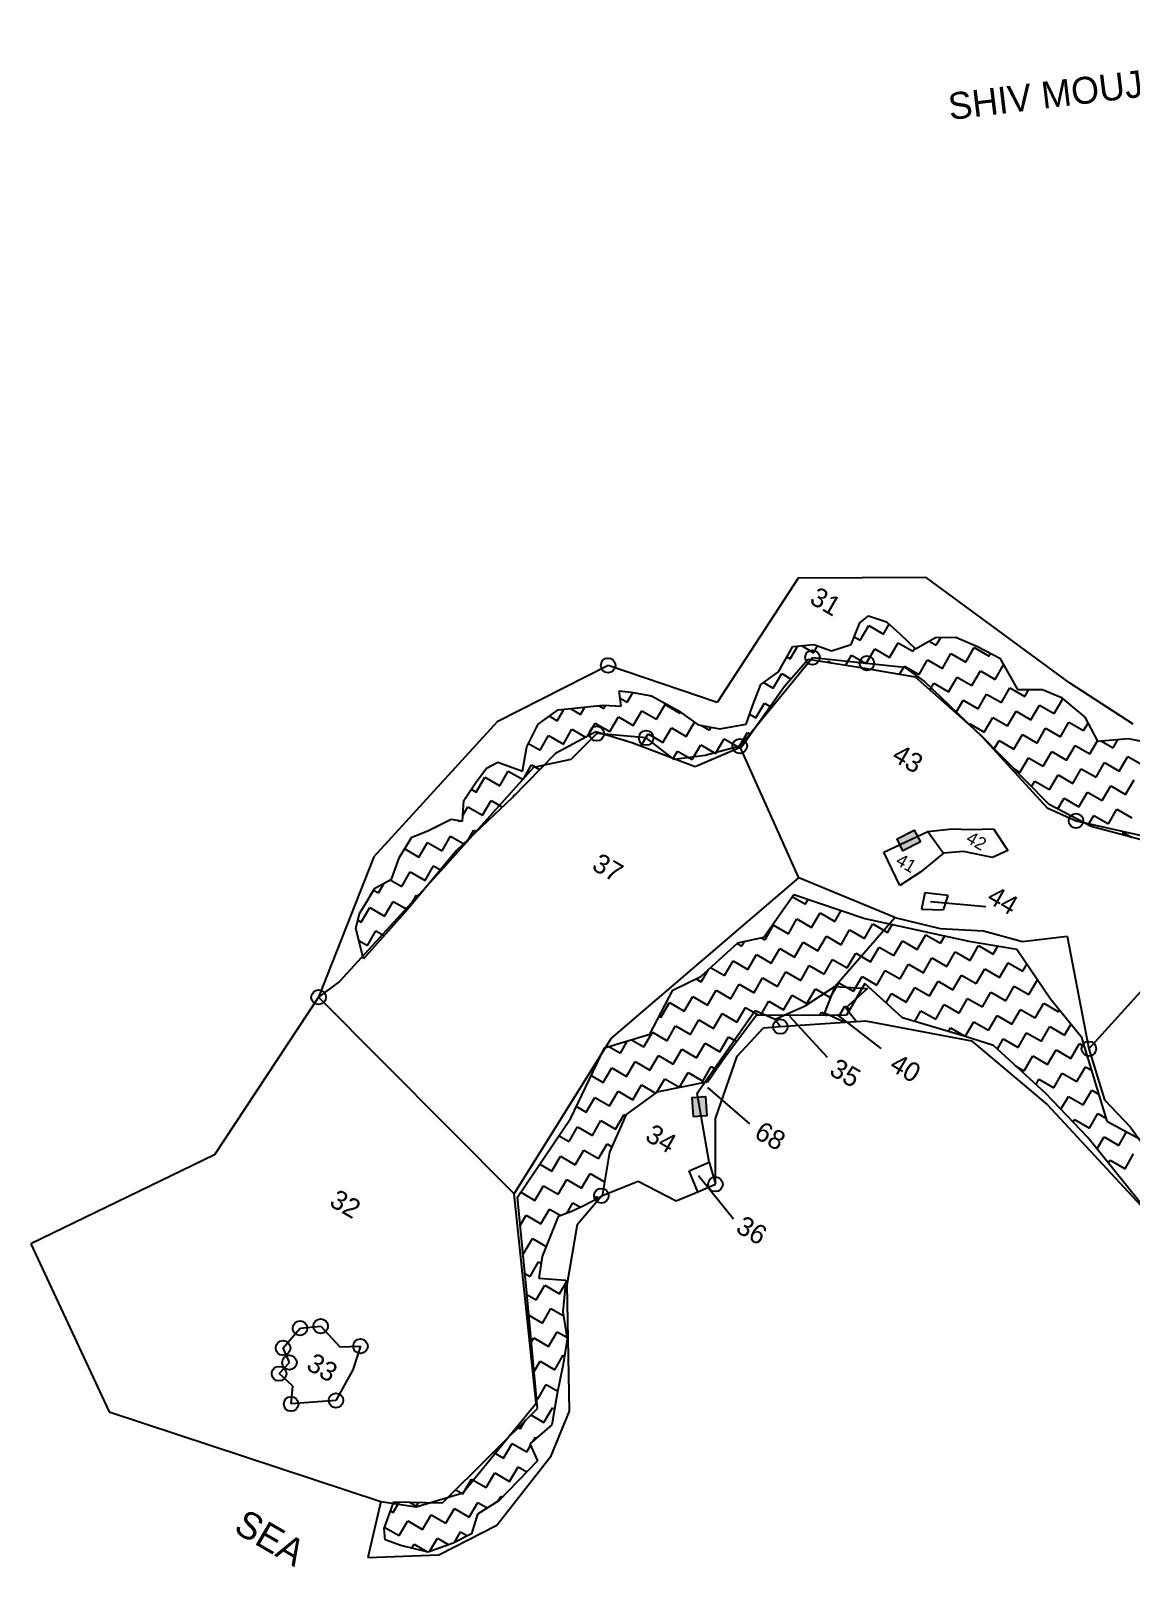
# Model space of a CAD drawing. Header units: metres. Extents: x 321906 to 324695, y 1838151 to 1839688.
# Drawn here: x 321906 to 322976, y 1838151 to 1839645 of the extents above; entities that cross this region are included whole.
import ezdxf

# ---------------------------------------------------------------- set-up
doc = ezdxf.new("R2010")
doc.units = ezdxf.units.M
for name, color, linetype in [('POLY_HATCH', 12, 'Continuous'), ('POLY_PARCEL', 6, 'Continuous'), ('TEXT_MAPOUT', 7, 'Continuous'), ('TEXT_PARCEL', 7, 'Continuous'), ('V_BOUND_LINE', 7, 'Continuous')]:
    doc.layers.add(name, color=color, linetype=linetype)
doc.styles.add('TEXT_MAP', font='', dxfattribs={"height": 2.5})
doc.styles.get('TEXT_MAP').set_extended_font_data('Kruti Dev 050')
doc.dimstyles.get("Standard").update_dxf_attribs({"dimtxt": 0.18, "dimasz": 0.18, "dimexe": 0.18, "dimexo": 0.0625, "dimgap": 0.09, "dimtad": 0, "dimtih": 1, "dimtoh": 1, "dimdec": 4, "dimzin": 0, "dimdsep": 46, "dimtxsty": 'Standard', "dimcen": 0.09, "dimadec": 0, "dimazin": 0, "dimtfac": 1, "dimtdec": 4, "dimtofl": 0, "dimtmove": 0, "dimatfit": 3, "dimfxl": 1, "dimtolj": 1, "dimtzin": 0, "dimarcsym": 0})

msp = doc.modelspace()

# ---------------------------------------------------------------- hatches: boundary and pattern name
for points in [[(322748.2, 1838859.4), (322754, 1838847.7), (322770.9, 1838856.2), (322765, 1838867.8)], [(322561.9, 1838608.7), (322548.8, 1838607.7), (322550.2, 1838588.8), (322563.3, 1838589.8)]]:
    msp.add_hatch(color=256).paths.add_polyline_path(points)

# ---------------------------------------------------------------- linework, layer by layer
for points in [[(322770.9, 1838856.2), (322754, 1838847.7), (322748.2, 1838859.4), (322765, 1838867.8)], [(322550.2, 1838588.8), (322548.8, 1838607.7), (322561.9, 1838608.7), (322563.3, 1838589.8)]]:
    msp.add_lwpolyline(points, close=True)
for centre in [(322467.2, 1839028), (322665.9, 1839035.7), (322718.9, 1839030.1), (322456.1, 1838961.6), (322504.2, 1838957.4), (322595.2, 1838949.5), (322922.3, 1838876.8), (322185.6, 1838705.2), (322634.7, 1838676.6), (322934.8, 1838655.1), (322571.6, 1838523.2), (322460.6, 1838512.1), (322167.5, 1838383.2), (322187.6, 1838385.2), (322151, 1838364), (322226.3, 1838365.7), (322147.1, 1838339), (322157.2, 1838349.8), (322158.8, 1838309.5), (322202.5, 1838312.9)]:
    msp.add_circle(centre, 7.11)
at = {"layer": 'POLY_HATCH'}
for p, q in [((322703.5, 1839048.3), (322712, 1839069.4)), ((322712, 1839069.4), (322720.3, 1839076.3)), ((322720.3, 1839076.3), (322738, 1839070.4)), ((322738, 1839070.4), (322750.9, 1839058.6)), ((322646.7, 1839046.5), (322667.4, 1839048.2)), ((322667.4, 1839048.2), (322684.4, 1839042.1)), ((322684.4, 1839042.1), (322703.5, 1839048.3)), ((322750.9, 1839058.6), (322766.1, 1839044.2)), ((322766.1, 1839044.2), (322785.5, 1839055.2)), ((322785.5, 1839055.2), (322805.4, 1839055.4)), ((322805.4, 1839055.4), (322826.6, 1839046.5)), ((322632.9, 1839021.8), (322646.7, 1839046.5)), ((322661.8, 1839033.6), (322638.6, 1839007.5)), ((322713.1, 1839025.7), (322661.8, 1839033.6)), ((322826.6, 1839046.5), (322848.1, 1839034.9)), ((322848.1, 1839034.9), (322865.4, 1839004.5)), ((322615.8, 1839009.4), (322632.9, 1839021.8)), ((322766.3, 1839016.7), (322713.1, 1839025.7)), ((322480, 1838988.3), (322478, 1839003.1)), ((322478, 1839003.1), (322489.5, 1839001.8)), ((322638.6, 1839007.5), (322597.3, 1838948.9)), ((322607.8, 1838989.3), (322615.8, 1839009.4)), ((322828.7, 1838961), (322766.3, 1839016.7)), ((322865.4, 1839004.5), (322889.6, 1839004.7)), ((322889.6, 1839004.7), (322907.4, 1838997.2)), ((322418.7, 1838984.6), (322462.5, 1838989.2)), ((322462.5, 1838989.2), (322480, 1838988.3)), ((322489.5, 1839001.8), (322509.4, 1838998.5)), ((322509.4, 1838998.5), (322535.2, 1838984.1)), ((322601.4, 1838970.7), (322607.8, 1838989.3)), ((322907.4, 1838997.2), (322930.9, 1838977.7)), ((322399.2, 1838970.8), (322418.7, 1838984.6)), ((322535.2, 1838984.1), (322554.9, 1838970.2)), ((322930.9, 1838977.7), (322943.3, 1838954.4)), ((322388.2, 1838948.7), (322399.2, 1838970.8)), ((322455.1, 1838963.5), (322416.1, 1838942.4)), ((322490.2, 1838952.8), (322455.1, 1838963.5)), ((322554.9, 1838970.2), (322575.8, 1838966.3)), ((322575.8, 1838966.3), (322601.4, 1838970.7)), ((322896.1, 1838892.7), (322828.7, 1838961)), ((322383.8, 1838925.2), (322388.2, 1838948.7)), ((322551.8, 1838929.2), (322490.2, 1838952.8)), ((322597.3, 1838948.9), (322551.8, 1838929.2)), ((322943.3, 1838954.4), (322973.1, 1838957)), ((322973.1, 1838957), (322997.8, 1838951.9)), ((322338.4, 1838914.2), (322348.8, 1838927.9)), ((322348.8, 1838927.9), (322360, 1838933.7)), ((322360, 1838933.7), (322383.8, 1838925.2)), ((322416.1, 1838942.4), (322373.8, 1838899)), ((322326.9, 1838896.7), (322338.4, 1838914.2)), ((322373.8, 1838899), (322319.8, 1838847.8)), ((322325.7, 1838876.4), (322326.9, 1838896.7)), ((322937.1, 1838871.3), (322896.1, 1838892.7)), ((322291.7, 1838867), (322314.5, 1838878.5)), ((322314.5, 1838878.5), (322325.7, 1838876.4)), ((323061.3, 1838838.1), (322937.1, 1838871.3)), ((322264.4, 1838841.3), (322276.3, 1838860.9)), ((322276.3, 1838860.9), (322291.7, 1838867)), ((322256.4, 1838820), (322264.4, 1838841.3)), ((322319.8, 1838847.8), (322271.9, 1838790.5)), ((322230.3, 1838794.3), (322240.2, 1838811.4)), ((322240.2, 1838811.4), (322256.4, 1838820)), ((322225.3, 1838786.7), (322230.3, 1838794.3)), ((322618.7, 1838763.7), (322647.7, 1838805.1)), ((322647.7, 1838805.1), (322716.9, 1838781.9)), ((322221.7, 1838772), (322225.3, 1838786.7)), ((322271.9, 1838790.5), (322229.4, 1838742.4)), ((322716.9, 1838781.9), (322818.1, 1838759.6)), ((322229.4, 1838742.4), (322221.7, 1838772)), ((322593.3, 1838758), (322618.7, 1838763.7)), ((322557.3, 1838725.4), (322593.3, 1838758)), ((322818.1, 1838759.6), (322864.8, 1838751.9)), ((322864.8, 1838751.9), (322897.6, 1838703.7)), ((322530.1, 1838712.1), (322557.3, 1838725.4)), ((322717, 1838718.7), (322699.1, 1838687.8)), ((322753.5, 1838685.3), (322717, 1838718.7)), ((322507.7, 1838669.3), (322530.1, 1838712.1)), ((322897.6, 1838703.7), (322927.3, 1838667)), ((322611.5, 1838687.7), (322579.6, 1838645.4)), ((322662.3, 1838687.3), (322611.5, 1838687.7)), ((322699.1, 1838687.8), (322662.3, 1838687.3)), ((322813.6, 1838667.4), (322753.5, 1838685.3)), ((322463.6, 1838656), (322507.7, 1838669.3)), ((322842.2, 1838658.1), (322813.6, 1838667.4)), ((322927.3, 1838667), (322952.3, 1838584.5)), ((322431, 1838587.5), (322463.6, 1838656)), ((322579.6, 1838645.4), (322564.1, 1838622.9)), ((322893, 1838611.6), (322842.2, 1838658.1)), ((322564.1, 1838622.9), (322514.5, 1838612.8)), ((322514.5, 1838612.8), (322484.9, 1838591.2)), ((322933.7, 1838568.6), (322893, 1838611.6)), ((322379.2, 1838510.7), (322431, 1838587.5)), ((322484.9, 1838591.2), (322468.5, 1838554.5)), ((322952.3, 1838584.5), (323013.4, 1838551.5)), ((322468.5, 1838554.5), (322461.3, 1838511.7)), ((322997.8, 1838489.3), (322933.7, 1838568.6)), ((322387.7, 1838420.8), (322379.2, 1838510.7)), ((322461.3, 1838511.7), (322444.2, 1838502.6)), ((322430.8, 1838496.3), (322418.5, 1838491.9)), ((322444.2, 1838502.6), (322430.8, 1838496.3)), ((322418.5, 1838491.9), (322403, 1838453)), ((322403, 1838453), (322399.7, 1838432)), ((322398.4, 1838305.2), (322387.7, 1838420.8)), ((322399.7, 1838432), (322426, 1838430)), ((322426, 1838430), (322423, 1838399)), ((322423, 1838399), (322427.2, 1838372.6)), ((322427.2, 1838372.6), (322423.6, 1838348.1)), ((322423.6, 1838348.1), (322417.7, 1838319.7)), ((322417.7, 1838319.7), (322412.4, 1838289.1)), ((322306, 1838213.2), (322398.4, 1838305.2)), ((322412.4, 1838289.1), (322391, 1838270.6)), ((322391, 1838270.6), (322398.5, 1838254.1)), ((322398.5, 1838254.1), (322361.1, 1838215.6)), ((322249.5, 1838188.3), (322258.7, 1838214.2)), ((322258.7, 1838214.2), (322306, 1838213.2)), ((322361.1, 1838215.6), (322340, 1838202.2)), ((322340, 1838202.2), (322334.3, 1838183.3)), ((322250.2, 1838177.3), (322249.5, 1838188.3)), ((322334.3, 1838183.3), (322316.6, 1838174.2)), ((322265.7, 1838171.9), (322250.2, 1838177.3)), ((322292, 1838165.4), (322265.7, 1838171.9)), ((322316.6, 1838174.2), (322292, 1838165.4))]:
    msp.add_line(p, q, dxfattribs=at)
at = {"layer": 'POLY_HATCH', "linetype": 'Continuous'}
for p, q in [((322712.3, 1839052.4), (322720.7, 1839066.7)), ((322720.7, 1839066.7), (322735, 1839058.4)), ((322735, 1839058.4), (322740.6, 1839068)), ((322706.5, 1839055.8), (322712.3, 1839052.4)), ((322741, 1839035.7), (322749.3, 1839050.1)), ((322749.3, 1839050.1), (322763.7, 1839041.7)), ((322779.4, 1839051.7), (322786.3, 1839047.7)), ((322786.3, 1839047.7), (322790.7, 1839055.2)), ((322808.2, 1839054.2), (322809, 1839053.7)), ((322809, 1839053.7), (322809.1, 1839053.9)), ((322641, 1839036.3), (322644.3, 1839034.3)), ((322644.3, 1839034.3), (322651.6, 1839046.9)), ((322655.2, 1839047.2), (322667, 1839040.3)), ((322667, 1839040.3), (322670.8, 1839046.9)), ((322698.2, 1839028), (322704, 1839038)), ((322704, 1839038), (322718.3, 1839029.7)), ((322718.3, 1839029.7), (322726.7, 1839044)), ((322726.7, 1839044), (322741, 1839035.7)), ((322763.7, 1839041.7), (322765.5, 1839044.8)), ((322769.7, 1839019.1), (322778, 1839033.4)), ((322778, 1839033.4), (322792.4, 1839025.1)), ((322792.4, 1839025.1), (322800.7, 1839039.4)), ((322800.7, 1839039.4), (322815, 1839031.1)), ((322815, 1839031.1), (322823.4, 1839045.4)), ((322823.4, 1839045.4), (322837.7, 1839037.1)), ((322837.7, 1839037.1), (322839.2, 1839039.7)), ((322627.7, 1839005.7), (322636, 1839020)), ((322636, 1839020), (322645.1, 1839014.7)), ((322680.6, 1839030.7), (322681.3, 1839032)), ((322681.3, 1839032), (322684.7, 1839030.1)), ((322750.7, 1839019.3), (322755.4, 1839027.4)), ((322755.4, 1839027.4), (322769.7, 1839019.1)), ((322821, 1839008.4), (322829.4, 1839022.8)), ((322829.4, 1839022.8), (322843.7, 1839014.4)), ((322843.7, 1839014.4), (322851.8, 1839028.4)), ((322618.2, 1839011.2), (322627.7, 1839005.7)), ((322780.3, 1839004.2), (322784, 1839010.7)), ((322784, 1839010.7), (322798.4, 1839002.4)), ((322798.4, 1839002.4), (322806.7, 1839016.7)), ((322806.7, 1839016.7), (322821, 1839008.4)), ((322849.7, 1838991.8), (322858, 1839006.1)), ((322858, 1839006.1), (322872.4, 1838997.8)), ((322872.4, 1838997.8), (322876.4, 1839004.6)), ((322458.6, 1838988.8), (322463, 1838986.2)), ((322463, 1838986.2), (322464.6, 1838989.1)), ((322478.9, 1838996.2), (322485.7, 1838992.2)), ((322485.7, 1838992.2), (322491.1, 1839001.6)), ((322507.4, 1838998.8), (322508.3, 1838998.3)), ((322508.3, 1838998.3), (322508.5, 1838998.6)), ((322514.3, 1838975.6), (322522.7, 1838989.9)), ((322522.7, 1838989.9), (322537, 1838981.6)), ((322611, 1838977), (322619.4, 1838991.3)), ((322619.4, 1838991.3), (322624.9, 1838988.1)), ((322805.5, 1838981.7), (322812.7, 1838994.1)), ((322812.7, 1838994.1), (322827.1, 1838985.7)), ((322827.1, 1838985.7), (322835.4, 1839000.1)), ((322835.4, 1839000.1), (322849.7, 1838991.8)), ((322878.4, 1838975.1), (322886.7, 1838989.4)), ((322886.7, 1838989.4), (322901.1, 1838981.1)), ((322901.1, 1838981.1), (322909.4, 1838995.5)), ((322909.4, 1838995.5), (322909.5, 1838995.4)), ((322410.1, 1838978.6), (322417.7, 1838974.2)), ((322417.7, 1838974.2), (322424, 1838985.2)), ((322430.6, 1838985.9), (322440.3, 1838980.2)), ((322440.3, 1838980.2), (322444.4, 1838987.3)), ((322469, 1838963.6), (322477.3, 1838977.9)), ((322477.3, 1838977.9), (322491.7, 1838969.6)), ((322491.7, 1838969.6), (322500, 1838983.9)), ((322500, 1838983.9), (322514.3, 1838975.6)), ((322537, 1838981.6), (322537.5, 1838982.5)), ((322543, 1838958.9), (322551.1, 1838972.9)), ((322604.8, 1838980.6), (322611, 1838977)), ((322833.1, 1838963.1), (322841.4, 1838977.4)), ((322841.4, 1838977.4), (322855.7, 1838969.1)), ((322855.7, 1838969.1), (322864.1, 1838983.4)), ((322864.1, 1838983.4), (322878.4, 1838975.1)), ((322907.1, 1838958.5), (322915.4, 1838972.8)), ((322915.4, 1838972.8), (322929.7, 1838964.5)), ((322401, 1838945.5), (322409.3, 1838959.9)), ((322409.3, 1838959.9), (322423.7, 1838951.5)), ((322423.7, 1838951.5), (322432, 1838965.9)), ((322432, 1838965.9), (322445.2, 1838958.2)), ((322447.4, 1838959.4), (322454.7, 1838971.9)), ((322454.7, 1838971.9), (322469, 1838963.6)), ((322499.1, 1838949.4), (322506, 1838961.3)), ((322506, 1838961.3), (322520.4, 1838952.9)), ((322520.4, 1838952.9), (322528.7, 1838967.3)), ((322528.7, 1838967.3), (322543, 1838958.9)), ((322557.5, 1838969.7), (322565.7, 1838964.9)), ((322565.7, 1838964.9), (322567.4, 1838967.8)), ((322594.4, 1838948.3), (322602.7, 1838962.6)), ((322602.7, 1838962.6), (322605.7, 1838960.9)), ((322818.2, 1838970.4), (322818.7, 1838971.4)), ((322818.7, 1838971.4), (322833.1, 1838963.1)), ((322861.7, 1838946.4), (322870.1, 1838960.8)), ((322870.1, 1838960.8), (322884.4, 1838952.4)), ((322884.4, 1838952.4), (322892.7, 1838966.8)), ((322892.7, 1838966.8), (322907.1, 1838958.5)), ((322929.7, 1838964.5), (322934, 1838971.8)), ((322389.8, 1838952), (322401, 1838945.5)), ((322483.2, 1838955), (322483.4, 1838955.2)), ((322483.4, 1838955.2), (322484.6, 1838954.5)), ((322530.5, 1838937.4), (322534.7, 1838944.6)), ((322534.7, 1838944.6), (322549, 1838936.3)), ((322549, 1838936.3), (322557.4, 1838950.6)), ((322557.4, 1838950.6), (322571.7, 1838942.3)), ((322571.7, 1838942.3), (322580, 1838956.6)), ((322580, 1838956.6), (322594.4, 1838948.3)), ((322842.8, 1838946.8), (322847.4, 1838954.8)), ((322847.4, 1838954.8), (322861.7, 1838946.4)), ((322890.4, 1838929.8), (322898.7, 1838944.1)), ((322898.7, 1838944.1), (322913.1, 1838935.8)), ((322913.1, 1838935.8), (322921.4, 1838950.1)), ((322921.4, 1838950.1), (322935.8, 1838941.8)), ((322935.8, 1838941.8), (322943.2, 1838954.6)), ((322946.5, 1838954.7), (322958.4, 1838947.8)), ((322958.4, 1838947.8), (322963.3, 1838956.2)), ((322384.4, 1838916.9), (322392.7, 1838931.2)), ((322392.7, 1838931.2), (322400.6, 1838926.6)), ((322867.8, 1838923.8), (322876.1, 1838938.1)), ((322876.1, 1838938.1), (322890.4, 1838929.8)), ((322941.8, 1838919.1), (322950.1, 1838933.5)), ((322950.1, 1838933.5), (322964.4, 1838925.1)), ((322964.4, 1838925.1), (322972.8, 1838939.5)), ((322972.8, 1838939.5), (322987.1, 1838931.2)), ((322339, 1838904.8), (322347.4, 1838919.2)), ((322347.4, 1838919.2), (322361.7, 1838910.8)), ((322361.7, 1838910.8), (322370, 1838925.2)), ((322370, 1838925.2), (322384.4, 1838916.9)), ((322862.4, 1838926.9), (322867.8, 1838923.8)), ((322879, 1838910.1), (322882.1, 1838915.4)), ((322882.1, 1838915.4), (322896.4, 1838907.1)), ((322896.4, 1838907.1), (322904.8, 1838921.4)), ((322904.8, 1838921.4), (322919.1, 1838913.1)), ((322919.1, 1838913.1), (322927.4, 1838927.5)), ((322927.4, 1838927.5), (322941.8, 1838919.1)), ((322970.4, 1838902.5), (322978.8, 1838916.8)), ((322334.1, 1838907.7), (322339, 1838904.8)), ((322374.2, 1838899.4), (322376, 1838902.5)), ((322376, 1838902.5), (322376.8, 1838902.1)), ((322904.7, 1838888.3), (322910.8, 1838898.8)), ((322910.8, 1838898.8), (322925.1, 1838890.5)), ((322925.1, 1838890.5), (322933.4, 1838904.8)), ((322933.4, 1838904.8), (322947.8, 1838896.5)), ((322947.8, 1838896.5), (322956.1, 1838910.8)), ((322956.1, 1838910.8), (322970.4, 1838902.5)), ((322326.1, 1838882.5), (322330.7, 1838890.5)), ((322330.7, 1838890.5), (322345, 1838882.2)), ((322345, 1838882.2), (322353.4, 1838896.5)), ((322353.4, 1838896.5), (322364.4, 1838890.1)), ((322953.8, 1838873.8), (322962.1, 1838888.1)), ((322962.1, 1838888.1), (322976.5, 1838879.8)), ((322298.9, 1838870.6), (322299.7, 1838870.1)), ((322299.7, 1838870.1), (322300.4, 1838871.4)), ((322320.2, 1838877.4), (322322.4, 1838876.1)), ((322322.4, 1838876.1), (322322.8, 1838876.9)), ((322934.1, 1838872.9), (322939.5, 1838882.1)), ((322939.5, 1838882.1), (322953.8, 1838873.8)), ((322283.1, 1838841.5), (322291.4, 1838855.8)), ((322291.4, 1838855.8), (322305.7, 1838847.5)), ((322305.7, 1838847.5), (322314, 1838861.8)), ((322314, 1838861.8), (322326.8, 1838854.4)), ((322331.5, 1838858.9), (322336.7, 1838867.8)), ((322336.7, 1838867.8), (322339.3, 1838866.3)), ((322966.9, 1838863.4), (322968.1, 1838865.5)), ((322968.1, 1838865.5), (322976, 1838860.9)), ((322269.4, 1838849.4), (322283.1, 1838841.5)), ((322266.4, 1838812.8), (322274.7, 1838827.1)), ((322274.7, 1838827.1), (322289.1, 1838818.8)), ((322289.1, 1838818.8), (322297.4, 1838833.1)), ((322297.4, 1838833.1), (322304.2, 1838829.2)), ((322239.1, 1838809.4), (322243.7, 1838806.8)), ((322243.7, 1838806.8), (322249.2, 1838816.2)), ((322255.1, 1838819.3), (322266.4, 1838812.8)), ((322249.7, 1838784.1), (322258.1, 1838798.4)), ((322258.1, 1838798.4), (322271.9, 1838790.4)), ((322274.3, 1838793.3), (322280.7, 1838804.5)), ((322280.7, 1838804.5), (322282.6, 1838803.3)), ((322646.3, 1838803.1), (322659.1, 1838795.6)), ((322659.1, 1838795.6), (322661.9, 1838800.4)), ((322223.7, 1838780.1), (322227.1, 1838778.1)), ((322227.1, 1838778.1), (322235.4, 1838792.4)), ((322235.4, 1838792.4), (322249.7, 1838784.1)), ((322642.5, 1838767), (322650.8, 1838781.3)), ((322650.8, 1838781.3), (322665.1, 1838773)), ((322665.1, 1838773), (322673.5, 1838787.3)), ((322673.5, 1838787.3), (322687.8, 1838779)), ((322687.8, 1838779), (322694, 1838789.6)), ((322233.1, 1838755.4), (322241.4, 1838769.8)), ((322241.4, 1838769.8), (322249.5, 1838765.1)), ((322619.8, 1838760.9), (322628.1, 1838775.3)), ((322628.1, 1838775.3), (322642.5, 1838767)), ((322671.1, 1838750.3), (322679.5, 1838764.6)), ((322679.5, 1838764.6), (322693.8, 1838756.3)), ((322693.8, 1838756.3), (322702.1, 1838770.7)), ((322702.1, 1838770.7), (322716.5, 1838762.3)), ((322716.5, 1838762.3), (322724.8, 1838776.7)), ((322724.8, 1838776.7), (322739.1, 1838768.3)), ((322739.1, 1838768.3), (322743.6, 1838776)), ((322767.8, 1838751.7), (322776.2, 1838766)), ((322776.2, 1838766), (322790.5, 1838757.7)), ((322790.5, 1838757.7), (322794.6, 1838764.8)), ((322224.8, 1838760.3), (322233.1, 1838755.4)), ((322592.7, 1838757.5), (322597.1, 1838754.9)), ((322597.1, 1838754.9), (322599.8, 1838759.4)), ((322616.1, 1838763.1), (322619.8, 1838760.9)), ((322625.8, 1838738.3), (322634.1, 1838752.6)), ((322634.1, 1838752.6), (322648.5, 1838744.3)), ((322648.5, 1838744.3), (322656.8, 1838758.6)), ((322656.8, 1838758.6), (322671.1, 1838750.3)), ((322722.5, 1838739.7), (322730.8, 1838754)), ((322730.8, 1838754), (322745.2, 1838745.7)), ((322745.2, 1838745.7), (322753.5, 1838760)), ((322753.5, 1838760), (322767.8, 1838751.7)), ((322796.5, 1838735), (322804.8, 1838749.4)), ((322804.8, 1838749.4), (322819.2, 1838741)), ((322819.2, 1838741), (322827.5, 1838755.4)), ((322827.5, 1838755.4), (322841.8, 1838747.1)), ((322841.8, 1838747.1), (322846.4, 1838754.9)), ((322566.9, 1838734.1), (322580.5, 1838726.3)), ((322580.5, 1838726.3), (322588.8, 1838740.6)), ((322588.8, 1838740.6), (322603.1, 1838732.3)), ((322603.1, 1838732.3), (322611.5, 1838746.6)), ((322611.5, 1838746.6), (322625.8, 1838738.3)), ((322654.5, 1838721.6), (322662.8, 1838736)), ((322662.8, 1838736), (322677.2, 1838727.6)), ((322677.2, 1838727.6), (322685.5, 1838742)), ((322685.5, 1838742), (322699.8, 1838733.7)), ((322699.8, 1838733.7), (322708.2, 1838748)), ((322708.2, 1838748), (322722.5, 1838739.7)), ((322751.2, 1838723), (322759.5, 1838737.3)), ((322759.5, 1838737.3), (322773.8, 1838729)), ((322773.8, 1838729), (322782.2, 1838743.4)), ((322782.2, 1838743.4), (322796.5, 1838735)), ((322847.9, 1838724.4), (322856.2, 1838738.7)), ((322856.2, 1838738.7), (322870.5, 1838730.4)), ((322870.5, 1838730.4), (322874.6, 1838737.5)), ((322552.8, 1838723.2), (322557.8, 1838720.2)), ((322557.8, 1838720.2), (322564.7, 1838732.1)), ((322609.2, 1838709.6), (322617.5, 1838723.9)), ((322617.5, 1838723.9), (322631.8, 1838715.6)), ((322631.8, 1838715.6), (322640.2, 1838730)), ((322640.2, 1838730), (322654.5, 1838721.6)), ((322683.2, 1838705), (322691.5, 1838719.3)), ((322691.5, 1838719.3), (322705.8, 1838711)), ((322705.8, 1838711), (322714.2, 1838725.3)), ((322714.2, 1838725.3), (322728.5, 1838717)), ((322728.5, 1838717), (322736.8, 1838731.3)), ((322736.8, 1838731.3), (322751.2, 1838723)), ((322779.9, 1838706.4), (322788.2, 1838720.7)), ((322788.2, 1838720.7), (322802.5, 1838712.4)), ((322802.5, 1838712.4), (322810.8, 1838726.7)), ((322810.8, 1838726.7), (322825.2, 1838718.4)), ((322825.2, 1838718.4), (322833.5, 1838732.7)), ((322833.5, 1838732.7), (322847.9, 1838724.4)), ((322876.5, 1838707.7), (322884.9, 1838722.1)), ((322884.9, 1838722.1), (322885.2, 1838721.9)), ((322534.9, 1838714.4), (322535.1, 1838714.2)), ((322535.1, 1838714.2), (322535.4, 1838714.7)), ((322541.2, 1838691.6), (322549.5, 1838705.9)), ((322549.5, 1838705.9), (322563.8, 1838697.6)), ((322563.8, 1838697.6), (322572.2, 1838711.9)), ((322572.2, 1838711.9), (322586.5, 1838703.6)), ((322586.5, 1838703.6), (322594.8, 1838717.9)), ((322594.8, 1838717.9), (322609.2, 1838709.6)), ((322637.8, 1838692.9), (322646.2, 1838707.3)), ((322646.2, 1838707.3), (322660.5, 1838699)), ((322660.5, 1838699), (322668.8, 1838713.3)), ((322668.8, 1838713.3), (322683.2, 1838705)), ((322737.7, 1838699.8), (322742.8, 1838708.7)), ((322742.8, 1838708.7), (322757.2, 1838700.3)), ((322757.2, 1838700.3), (322765.5, 1838714.7)), ((322765.5, 1838714.7), (322779.9, 1838706.4)), ((322808.5, 1838689.7), (322816.9, 1838704)), ((322816.9, 1838704), (322831.2, 1838695.7)), ((322831.2, 1838695.7), (322839.5, 1838710.1)), ((322839.5, 1838710.1), (322853.9, 1838701.7)), ((322853.9, 1838701.7), (322862.2, 1838716.1)), ((322862.2, 1838716.1), (322876.5, 1838707.7)), ((322518.5, 1838685.6), (322526.8, 1838699.9)), ((322526.8, 1838699.9), (322541.2, 1838691.6)), ((322569.8, 1838674.9), (322578.2, 1838689.3)), ((322578.2, 1838689.3), (322592.5, 1838680.9)), ((322592.5, 1838680.9), (322600.8, 1838695.3)), ((322600.8, 1838695.3), (322613.9, 1838687.7)), ((322615.6, 1838687.6), (322623.5, 1838701.3)), ((322623.5, 1838701.3), (322637.8, 1838692.9)), ((322673, 1838687.4), (322674.8, 1838690.6)), ((322674.8, 1838690.6), (322680.2, 1838687.5)), ((322692.3, 1838687.7), (322697.5, 1838696.6)), ((322697.5, 1838696.6), (322702.5, 1838693.7)), ((322765.6, 1838681.7), (322771.5, 1838692)), ((322771.5, 1838692), (322785.9, 1838683.7)), ((322785.9, 1838683.7), (322794.2, 1838698)), ((322794.2, 1838698), (322808.5, 1838689.7)), ((322859.9, 1838679.1), (322868.2, 1838693.4)), ((322868.2, 1838693.4), (322882.5, 1838685.1)), ((322882.5, 1838685.1), (322890.9, 1838699.4)), ((322890.9, 1838699.4), (322905.2, 1838691.1)), ((322905.2, 1838691.1), (322906.3, 1838693)), ((322516.8, 1838686.6), (322518.5, 1838685.6)), ((322524.5, 1838662.9), (322532.8, 1838677.2)), ((322532.8, 1838677.2), (322547.2, 1838668.9)), ((322547.2, 1838668.9), (322555.5, 1838683.2)), ((322555.5, 1838683.2), (322569.8, 1838674.9)), ((322798.3, 1838672), (322800.2, 1838675.4)), ((322800.2, 1838675.4), (322814.2, 1838667.2)), ((322814.6, 1838667.1), (322822.9, 1838681.4)), ((322822.9, 1838681.4), (322837.2, 1838673)), ((322837.2, 1838673), (322845.5, 1838687.4)), ((322845.5, 1838687.4), (322859.9, 1838679.1)), ((322888.6, 1838662.4), (322896.9, 1838676.7)), ((322896.9, 1838676.7), (322911.2, 1838668.4)), ((322911.2, 1838668.4), (322917.5, 1838679.2)), ((322479.2, 1838650.9), (322486.1, 1838662.8)), ((322489.8, 1838663.9), (322501.8, 1838656.9)), ((322501.8, 1838656.9), (322510.2, 1838671.2)), ((322510.2, 1838671.2), (322524.5, 1838662.9)), ((322553.2, 1838646.2), (322561.5, 1838660.6)), ((322561.5, 1838660.6), (322575.9, 1838652.2)), ((322575.9, 1838652.2), (322584.2, 1838666.6)), ((322584.2, 1838666.6), (322592.1, 1838662)), ((322845.8, 1838654.8), (322851.5, 1838664.7)), ((322851.5, 1838664.7), (322865.9, 1838656.4)), ((322865.9, 1838656.4), (322874.2, 1838670.7)), ((322874.2, 1838670.7), (322888.6, 1838662.4)), ((322917.2, 1838645.7), (322925.6, 1838660.1)), ((322925.6, 1838660.1), (322930.2, 1838657.4)), ((322468, 1838657.4), (322479.2, 1838650.9)), ((322507.9, 1838634.2), (322516.2, 1838648.5)), ((322516.2, 1838648.5), (322530.5, 1838640.2)), ((322530.5, 1838640.2), (322538.8, 1838654.6)), ((322538.8, 1838654.6), (322553.2, 1838646.2)), ((322871.9, 1838633.7), (322880.2, 1838648.1)), ((322880.2, 1838648.1), (322894.6, 1838639.7)), ((322894.6, 1838639.7), (322902.9, 1838654.1)), ((322902.9, 1838654.1), (322917.2, 1838645.7)), ((322450.7, 1838629), (322462.5, 1838622.2)), ((322462.5, 1838622.2), (322470.8, 1838636.5)), ((322470.8, 1838636.5), (322485.2, 1838628.2)), ((322485.2, 1838628.2), (322493.5, 1838642.5)), ((322493.5, 1838642.5), (322507.9, 1838634.2)), ((322536.5, 1838617.6), (322544.9, 1838631.9)), ((322544.9, 1838631.9), (322559.2, 1838623.6)), ((322559.2, 1838623.6), (322567.5, 1838637.9)), ((322567.5, 1838637.9), (322572.5, 1838635)), ((322863.6, 1838638.6), (322871.9, 1838633.7)), ((322900.6, 1838617.1), (322908.9, 1838631.4)), ((322908.9, 1838631.4), (322923.2, 1838623.1)), ((322923.2, 1838623.1), (322931.6, 1838637.4)), ((322931.6, 1838637.4), (322937.3, 1838634.1)), ((322491.2, 1838605.5), (322499.5, 1838619.9)), ((322499.5, 1838619.9), (322513.2, 1838611.9)), ((322514.6, 1838612.8), (322522.2, 1838625.9)), ((322522.2, 1838625.9), (322536.5, 1838617.6)), ((322883.4, 1838620.4), (322886.2, 1838625.4)), ((322886.2, 1838625.4), (322900.6, 1838617.1)), ((322929.3, 1838600.4), (322937.6, 1838614.8)), ((322937.6, 1838614.8), (322944.3, 1838610.8)), ((322445.9, 1838593.5), (322454.2, 1838607.8)), ((322454.2, 1838607.8), (322468.5, 1838599.5)), ((322468.5, 1838599.5), (322476.9, 1838613.9)), ((322476.9, 1838613.9), (322491.2, 1838605.5)), ((322907.6, 1838596.2), (322914.9, 1838608.7)), ((322914.9, 1838608.7), (322929.3, 1838600.4)), ((322436.5, 1838599), (322445.9, 1838593.5)), ((322451.9, 1838570.8), (322460.2, 1838585.2)), ((322460.2, 1838585.2), (322474.5, 1838576.9)), ((322474.5, 1838576.9), (322482.9, 1838591.2)), ((322482.9, 1838591.2), (322484.5, 1838590.3)), ((322919.5, 1838583.6), (322920.9, 1838586.1)), ((322920.9, 1838586.1), (322935.3, 1838577.7)), ((322935.3, 1838577.7), (322943.6, 1838592.1)), ((322943.6, 1838592.1), (322951.4, 1838587.6)), ((322419.5, 1838570.4), (322429.2, 1838564.8)), ((322429.2, 1838564.8), (322437.5, 1838579.2)), ((322437.5, 1838579.2), (322451.9, 1838570.8)), ((322942.7, 1838557.5), (322949.6, 1838569.4)), ((322949.6, 1838569.4), (322963.9, 1838561.1)), ((322963.9, 1838561.1), (322971.5, 1838574.1)), ((322435.2, 1838542.2), (322443.5, 1838556.5)), ((322443.5, 1838556.5), (322457.9, 1838548.2)), ((322457.9, 1838548.2), (322466.2, 1838562.5)), ((322466.2, 1838562.5), (322470.9, 1838559.8)), ((322400.9, 1838542.9), (322412.6, 1838536.1)), ((322412.6, 1838536.1), (322420.9, 1838550.5)), ((322420.9, 1838550.5), (322435.2, 1838542.2)), ((322953.8, 1838543.7), (322955.6, 1838546.8)), ((322955.6, 1838546.8), (322970, 1838538.4)), ((322970, 1838538.4), (322978.3, 1838552.8)), ((322418.6, 1838513.5), (322426.9, 1838527.8)), ((322426.9, 1838527.8), (322441.2, 1838519.5)), ((322441.2, 1838519.5), (322449.6, 1838533.8)), ((322449.6, 1838533.8), (322463.6, 1838525.7)), ((322382.3, 1838515.4), (322395.9, 1838507.5)), ((322395.9, 1838507.5), (322404.2, 1838521.8)), ((322404.2, 1838521.8), (322418.6, 1838513.5)), ((322453.5, 1838507.6), (322455.6, 1838511.2)), ((322455.6, 1838511.2), (322457.8, 1838509.9)), ((322401.9, 1838484.8), (322410.2, 1838499.1)), ((322410.2, 1838499.1), (322421.1, 1838492.8)), ((322426.9, 1838494.9), (322432.9, 1838505.2)), ((322432.9, 1838505.2), (322440.4, 1838500.8)), ((322381.8, 1838483.2), (322387.6, 1838493.1)), ((322387.6, 1838493.1), (322401.9, 1838484.8)), ((322385.3, 1838456.1), (322393.6, 1838470.5)), ((322393.6, 1838470.5), (322406.9, 1838462.7)), ((322384.3, 1838456.7), (322385.3, 1838456.1)), ((322386.2, 1838436.4), (322391.3, 1838433.5)), ((322391.3, 1838433.5), (322399.6, 1838447.8)), ((322399.6, 1838447.8), (322402, 1838446.4)), ((322397.3, 1838410.8), (322405.6, 1838425.1)), ((322405.6, 1838425.1), (322420, 1838416.8)), ((322420, 1838416.8), (322425.7, 1838426.6)), ((322388.1, 1838416.1), (322397.3, 1838410.8)), ((322390, 1838395.8), (322403.3, 1838388.1)), ((322403.3, 1838388.1), (322411.6, 1838402.5)), ((322411.6, 1838402.5), (322423.6, 1838395.5)), ((322409.3, 1838365.5), (322417.6, 1838379.8)), ((322417.6, 1838379.8), (322426.9, 1838374.4)), ((322392.5, 1838369.5), (322395, 1838373.8)), ((322395, 1838373.8), (322409.3, 1838365.5)), ((322395.1, 1838341), (322401, 1838351.1)), ((322401, 1838351.1), (322415.3, 1838342.8)), ((322415.3, 1838342.8), (322423.6, 1838357.1)), ((322423.6, 1838357.1), (322424.8, 1838356.4)), ((322398.7, 1838314.1), (322407, 1838328.5)), ((322407, 1838328.5), (322418.2, 1838321.9)), ((322397.5, 1838314.8), (322398.7, 1838314.1)), ((322404.7, 1838291.4), (322413, 1838305.8)), ((322413, 1838305.8), (322415.1, 1838304.6)), ((322379.8, 1838286.7), (322382, 1838285.4)), ((322382, 1838285.4), (322386.8, 1838293.6)), ((322392, 1838298.8), (322404.7, 1838291.4)), ((322365.4, 1838256.8), (322373.7, 1838271.1)), ((322373.7, 1838271.1), (322388, 1838262.8)), ((322394.2, 1838273.4), (322396.4, 1838277.1)), ((322396.4, 1838277.1), (322397.6, 1838276.4)), ((322355.5, 1838262.5), (322365.4, 1838256.8)), ((322388, 1838262.8), (322391.7, 1838269.1)), ((322348.7, 1838228.1), (322357, 1838242.4)), ((322357, 1838242.4), (322371.4, 1838234.1)), ((322371.4, 1838234.1), (322379.7, 1838248.4)), ((322379.7, 1838248.4), (322388.2, 1838243.5)), ((322319, 1838226.1), (322326, 1838222.1)), ((322326, 1838222.1), (322334.4, 1838236.4)), ((322334.4, 1838236.4), (322348.7, 1838228.1)), ((322258, 1838204), (322263.9, 1838214.1)), ((322274.1, 1838213.9), (322280.7, 1838210)), ((322280.7, 1838210), (322282.8, 1838213.7)), ((322332, 1838199.4), (322340.4, 1838213.7)), ((322340.4, 1838213.7), (322349.6, 1838208.4)), ((322360.4, 1838215.2), (322363, 1838219.7)), ((322363, 1838219.7), (322364.3, 1838219)), ((322255.6, 1838205.5), (322258, 1838204)), ((322264, 1838181.4), (322272.4, 1838195.7)), ((322272.4, 1838195.7), (322286.7, 1838187.4)), ((322286.7, 1838187.4), (322295, 1838201.7)), ((322295, 1838201.7), (322309.4, 1838193.4)), ((322309.4, 1838193.4), (322317.7, 1838207.7)), ((322317.7, 1838207.7), (322332, 1838199.4)), ((322250, 1838189.5), (322264, 1838181.4)), ((322317.7, 1838174.7), (322323.7, 1838185.1)), ((322323.7, 1838185.1), (322330.3, 1838181.2)), ((322276.2, 1838169.3), (322278.4, 1838173)), ((322278.4, 1838173), (322291.1, 1838165.6)), ((322293.4, 1838165.9), (322301.1, 1838179)), ((322301.1, 1838179), (322312.2, 1838172.6))]:
    msp.add_line(p, q, dxfattribs=at)
at = {"layer": 'POLY_PARCEL'}
for p, q in [((322595.2, 1838949.5), (322665.9, 1839035.7)), ((322665.9, 1839035.7), (322755.4, 1839026.2)), ((322755.4, 1839026.2), (322775.3, 1839012.1)), ((322775.3, 1839012.1), (322831.1, 1838958.5)), ((322456.1, 1838961.6), (322430.8, 1838936.3)), ((322504.2, 1838957.4), (322456.1, 1838961.6)), ((322831.1, 1838958.5), (322894.1, 1838889.5)), ((322531.5, 1838936.5), (322504.2, 1838957.4)), ((322595.2, 1838949.5), (322561.7, 1838940.2)), ((322652.6, 1838821.3), (322595.2, 1838949.5)), ((322394.5, 1838928.7), (322304, 1838827.7)), ((322430.8, 1838936.3), (322394.5, 1838928.7)), ((322561.7, 1838940.2), (322531.5, 1838936.5)), ((322894.1, 1838889.5), (322922.3, 1838876.8)), ((322778.1, 1838866.4), (322802, 1838869)), ((322802, 1838869), (322819.4, 1838868.4)), ((322819.4, 1838868.4), (322841.9, 1838869.1)), ((322841.9, 1838869.1), (322856, 1838848)), ((322922.3, 1838876.8), (322995.9, 1838860.3)), ((322735.3, 1838846.4), (322778.1, 1838866.4)), ((322778.1, 1838866.4), (322793.5, 1838845.4)), ((322751, 1838813.9), (322735.3, 1838846.4)), ((322793.5, 1838845.4), (322771.3, 1838827.2)), ((322813, 1838847), (322793.5, 1838845.4)), ((322841.1, 1838841), (322813, 1838847)), ((322856, 1838848), (322841.1, 1838841)), ((322304, 1838827.7), (322205.8, 1838720.5)), ((322771.3, 1838827.2), (322751, 1838813.9)), ((322470.1, 1838665.1), (322652.6, 1838821.3)), ((322746, 1838782.9), (322652.6, 1838821.3)), ((322775.2, 1838806.7), (322772, 1838791)), ((322797.8, 1838804.3), (322775.2, 1838806.7)), ((322793.4, 1838790.2), (322797.8, 1838804.3)), ((322687.7, 1838715.7), (322746, 1838782.9)), ((322746, 1838782.9), (322790.1, 1838772)), ((322772, 1838791), (322793.4, 1838790.2)), ((322790.1, 1838772), (322832.3, 1838769.8)), ((322832.3, 1838769.8), (322870.4, 1838759.5)), ((322870.4, 1838759.5), (322913.6, 1838764.7)), ((322913.6, 1838764.7), (322934.8, 1838655.1)), ((323026.7, 1838756.6), (322934.8, 1838655.1)), ((322205.8, 1838720.5), (322185.6, 1838705.2)), ((322375.9, 1838513.8), (322185.6, 1838705.2)), ((322659, 1838696.9), (322687.7, 1838715.7)), ((322687.7, 1838715.7), (322677.6, 1838689.9)), ((322687.7, 1838715.7), (322719.6, 1838713.6)), ((322719.6, 1838713.6), (322698.4, 1838694.8)), ((322553.8, 1838612), (322610.3, 1838692.3)), ((322610.3, 1838692.3), (322629.6, 1838683.7)), ((322629.6, 1838683.7), (322659, 1838696.9)), ((322677.6, 1838689.9), (322697.7, 1838680.8)), ((322698.4, 1838694.8), (322708.7, 1838681.5)), ((322629.6, 1838683.7), (322634.7, 1838676.6)), ((322375.9, 1838513.8), (322470.1, 1838665.1)), ((322934.8, 1838655.1), (322950.1, 1838605.4)), ((322565.4, 1838544.8), (322553.8, 1838612)), ((322950.1, 1838605.4), (322974.9, 1838579.1)), ((322974.9, 1838579.1), (322990, 1838558.6)), ((322546, 1838536.3), (322565.4, 1838544.8)), ((322565.4, 1838544.8), (322571.6, 1838523.2)), ((322554.6, 1838516), (322546, 1838536.3)), ((322397.2, 1838310.2), (322375.9, 1838513.8)), ((322151, 1838364), (322167.5, 1838383.2)), ((322167.5, 1838383.2), (322187.6, 1838385.2)), ((322187.6, 1838385.2), (322206.3, 1838365.2)), ((322157.2, 1838349.8), (322151, 1838364)), ((322206.3, 1838365.2), (322226.3, 1838365.7)), ((322226.3, 1838365.7), (322219, 1838342.7)), ((322147.1, 1838339), (322157.2, 1838349.8)), ((322160.4, 1838326.7), (322147.1, 1838339)), ((322219, 1838342.7), (322202.5, 1838312.9)), ((322158.8, 1838309.5), (322160.4, 1838326.7)), ((322202.5, 1838312.9), (322158.8, 1838309.5)), ((322326, 1838223), (322397.2, 1838310.2)), ((322246, 1838214.5), (322280.6, 1838209.4)), ((322280.6, 1838209.4), (322326, 1838223))]:
    msp.add_line(p, q, dxfattribs=at)
at = {"layer": 'V_BOUND_LINE'}
for p, q in [((322652.2, 1839112.8), (322573.4, 1838991.9)), ((322776.5, 1839113.4), (322652.2, 1839112.8)), ((322915.9, 1839011.1), (322776.5, 1839113.4)), ((322467.2, 1839028), (322359.4, 1838973.1)), ((322573.4, 1838991.9), (322467.2, 1839028)), ((322978, 1838970.8), (322915.9, 1839011.1)), ((322359.4, 1838973.1), (322239.4, 1838841.9)), ((322239.4, 1838841.9), (322185.6, 1838705.2)), ((322185.6, 1838705.2), (322084.4, 1838551.8)), ((322592.6, 1838647.7), (322618.4, 1838675.5)), ((322618.4, 1838675.5), (322634.7, 1838676.6)), ((322634.7, 1838676.6), (322697.7, 1838680.8)), ((322697.7, 1838680.8), (322708.7, 1838681.5)), ((322708.7, 1838681.5), (322717.4, 1838682.1)), ((322717.4, 1838682.1), (322820.5, 1838662.7)), ((322820.5, 1838662.7), (322894.5, 1838600.5)), ((322571.5, 1838587.3), (322592.6, 1838647.7)), ((322894.5, 1838600.5), (322997.8, 1838489.3)), ((322571.6, 1838523.2), (322571.5, 1838587.3)), ((322084.4, 1838551.8), (321905.6, 1838465.2)), ((322460.6, 1838512.1), (322496.5, 1838526.2)), ((322496.5, 1838526.2), (322533.4, 1838507)), ((322437.4, 1838484.3), (322460.6, 1838512.1)), ((322533.4, 1838507), (322554.6, 1838516)), ((322554.6, 1838516), (322571.6, 1838523.2)), ((322427.2, 1838425.5), (322437.4, 1838484.3)), ((321905.6, 1838465.2), (321981.7, 1838301.8)), ((322429.5, 1838302.4), (322427.2, 1838425.5)), ((321981.7, 1838301.8), (322246, 1838214.5)), ((322411.9, 1838259.2), (322429.5, 1838302.4)), ((322358.9, 1838191.7), (322411.9, 1838259.2)), ((322246, 1838214.5), (322233.5, 1838160)), ((322302.4, 1838162.6), (322358.9, 1838191.7)), ((322233.5, 1838160), (322302.4, 1838162.6))]:
    msp.add_line(p, q, dxfattribs=at)

# ---------------------------------------------------------------- texts
at = {"layer": 'TEXT_MAPOUT'}
for s, height, rotation, p in [('SHIV MOUJEE NATEGAON CHI', 26.113, 6.8746, (322799.7, 1839558.5)), ('SEA', 26.11, 329.8553, (322101.8, 1838185.7))]:
    msp.add_text(s, height=height, rotation=rotation, dxfattribs=at).set_placement(p)
at = {"layer": 'TEXT_PARCEL', "style": 'TEXT_MAP'}
for s, height, p in [('31', 18.8, (322662, 1839089.1)), ('43', 18.8, (322742, 1838936.2)), ('42', 12.53, (322814.3, 1838856.6)), ('37', 18.8, (322450.2, 1838830.1)), ('41', 12.53, (322746, 1838834.9)), ('44', 18.8, (322834.4, 1838798.4)), ('35', 18.8, (322681.2, 1838630.5)), ('40', 18.8, (322739.7, 1838635.2)), ('34', 18.8, (322502, 1838566.6)), ('68', 18.8, (322608.2, 1838569.2)), ('32', 18.8, (322194.9, 1838503)), ('36', 18.8, (322590.2, 1838477.4)), ('33', 18.8, (322172.4, 1838343.9))]:
    msp.add_text(s, height=height, rotation=329.8553, dxfattribs=at).set_placement(p)

# ---------------------------------------------------------------- leaders
for points in [[(322834.7, 1838793), (322780.8, 1838798.1)], [(322680.5, 1838646.5), (322644.1, 1838686.5)], [(322732.9, 1838655.2), (322690.1, 1838688.3)], [(322605, 1838582), (322564.2, 1838617.5)], [(322589.1, 1838489.2), (322555.1, 1838531.3)]]:
    msp.add_leader(points, dimstyle='Standard', override={"dimtxt": 2.5, "dimasz": 2.5, "dimexe": 1.25, "dimexo": 0.625, "dimgap": 0.625, "dimtad": 1, "dimtih": 0, "dimtoh": 0, "dimzin": 8, "dimcen": 2.5, "dimtofl": 1})

doc.saveas('drawing.dxf')
